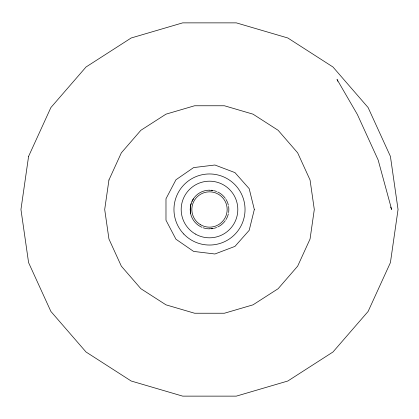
<?xml version="1.0" encoding="UTF-8"?>
<svg xmlns="http://www.w3.org/2000/svg" width="419" height="419" viewBox="0 0 419 419"><rect width="100%" height="100%" fill="white"/><g stroke="black" fill="none" stroke-linecap="round" stroke-linejoin="round"><path stroke-width="0.63" d="M190.577 205.787L190.216 209.5L190.582 213.522M193.389 198.905C190.603 203.168 189.655 208.395 190.614 213.381M209.5 228.784L213.381 228.386M209.5 190.216L213.213 190.577M337.787 81.234L337.028 79.432L357.365 114.476L378.148 159.979L391.655 209.5L390.644 207.091M228.35 213.831A19.337 19.337 0 0 1 226.019 219.556M225.328 220.609A19.337 19.337 0 0 1 217.775 226.978M216.628 227.475A19.337 19.337 0 0 1 214.298 228.235M213.082 228.507A19.337 19.337 0 0 1 211.207 228.764M209.322 228.837A19.337 19.337 0 0 1 203.225 227.795M202.047 227.344A19.337 19.337 0 0 1 190.289 211.7M190.289 207.3A19.337 19.337 0 0 1 191.054 203.692M191.965 201.345A19.337 19.337 0 0 1 209.322 190.163M211.207 190.236A19.337 19.337 0 0 1 213.082 190.493M214.298 190.765A19.337 19.337 0 0 1 216.628 191.525M217.77 192.017A19.337 19.337 0 0 1 225.328 198.391M226.019 199.444A19.337 19.337 0 0 1 228.35 205.169M228.591 206.41A19.337 19.337 0 0 1 228.591 212.59M28.586 156.381L20.95 209.5L28.586 262.619L50.882 311.437L86.026 351.997L131.173 381.012L182.668 396.133L236.332 396.133L287.827 381.012L332.974 351.997L368.118 311.437L390.414 262.619L398.05 209.5L390.414 156.381L368.118 107.563L332.974 67.003L287.827 37.988L236.332 22.867L182.668 22.867L131.173 37.988L86.026 67.003L50.882 107.563L28.586 156.381M108.945 179.976L104.698 209.5L108.945 239.024L121.337 266.159L140.868 288.707L165.966 304.833L194.584 313.234L224.416 313.234L253.034 304.833L278.132 288.707L297.663 266.159L310.055 239.024L314.302 209.5L310.055 179.976L297.663 152.841L278.132 130.293L253.034 114.167L224.416 105.766L194.584 105.766L165.966 114.167L140.868 130.293L121.337 152.841L108.945 179.976M254.323 209.5L249.185 230.33L234.959 246.388L214.905 253.993L193.604 251.41L175.949 239.223L165.982 220.226L165.982 198.774L175.949 179.777L193.604 167.59L214.905 165.007L234.959 172.612L249.185 188.67L254.323 209.5M200.67 224.794A17.661 17.661 0 0 0 227.161 209.5A17.661 17.661 0 0 0 200.67 194.207A17.661 17.661 0 0 0 200.67 224.794M195.343 234.022A28.314 28.314 0 0 0 237.814 209.5A28.314 28.314 0 0 0 195.343 184.978A28.314 28.314 0 0 0 195.343 234.022M183.779 234.027A35.542 35.542 0 0 0 243.601 219.514A35.542 35.542 0 0 0 201.12 174.964A35.542 35.542 0 0 0 183.779 234.027"/></g></svg>
